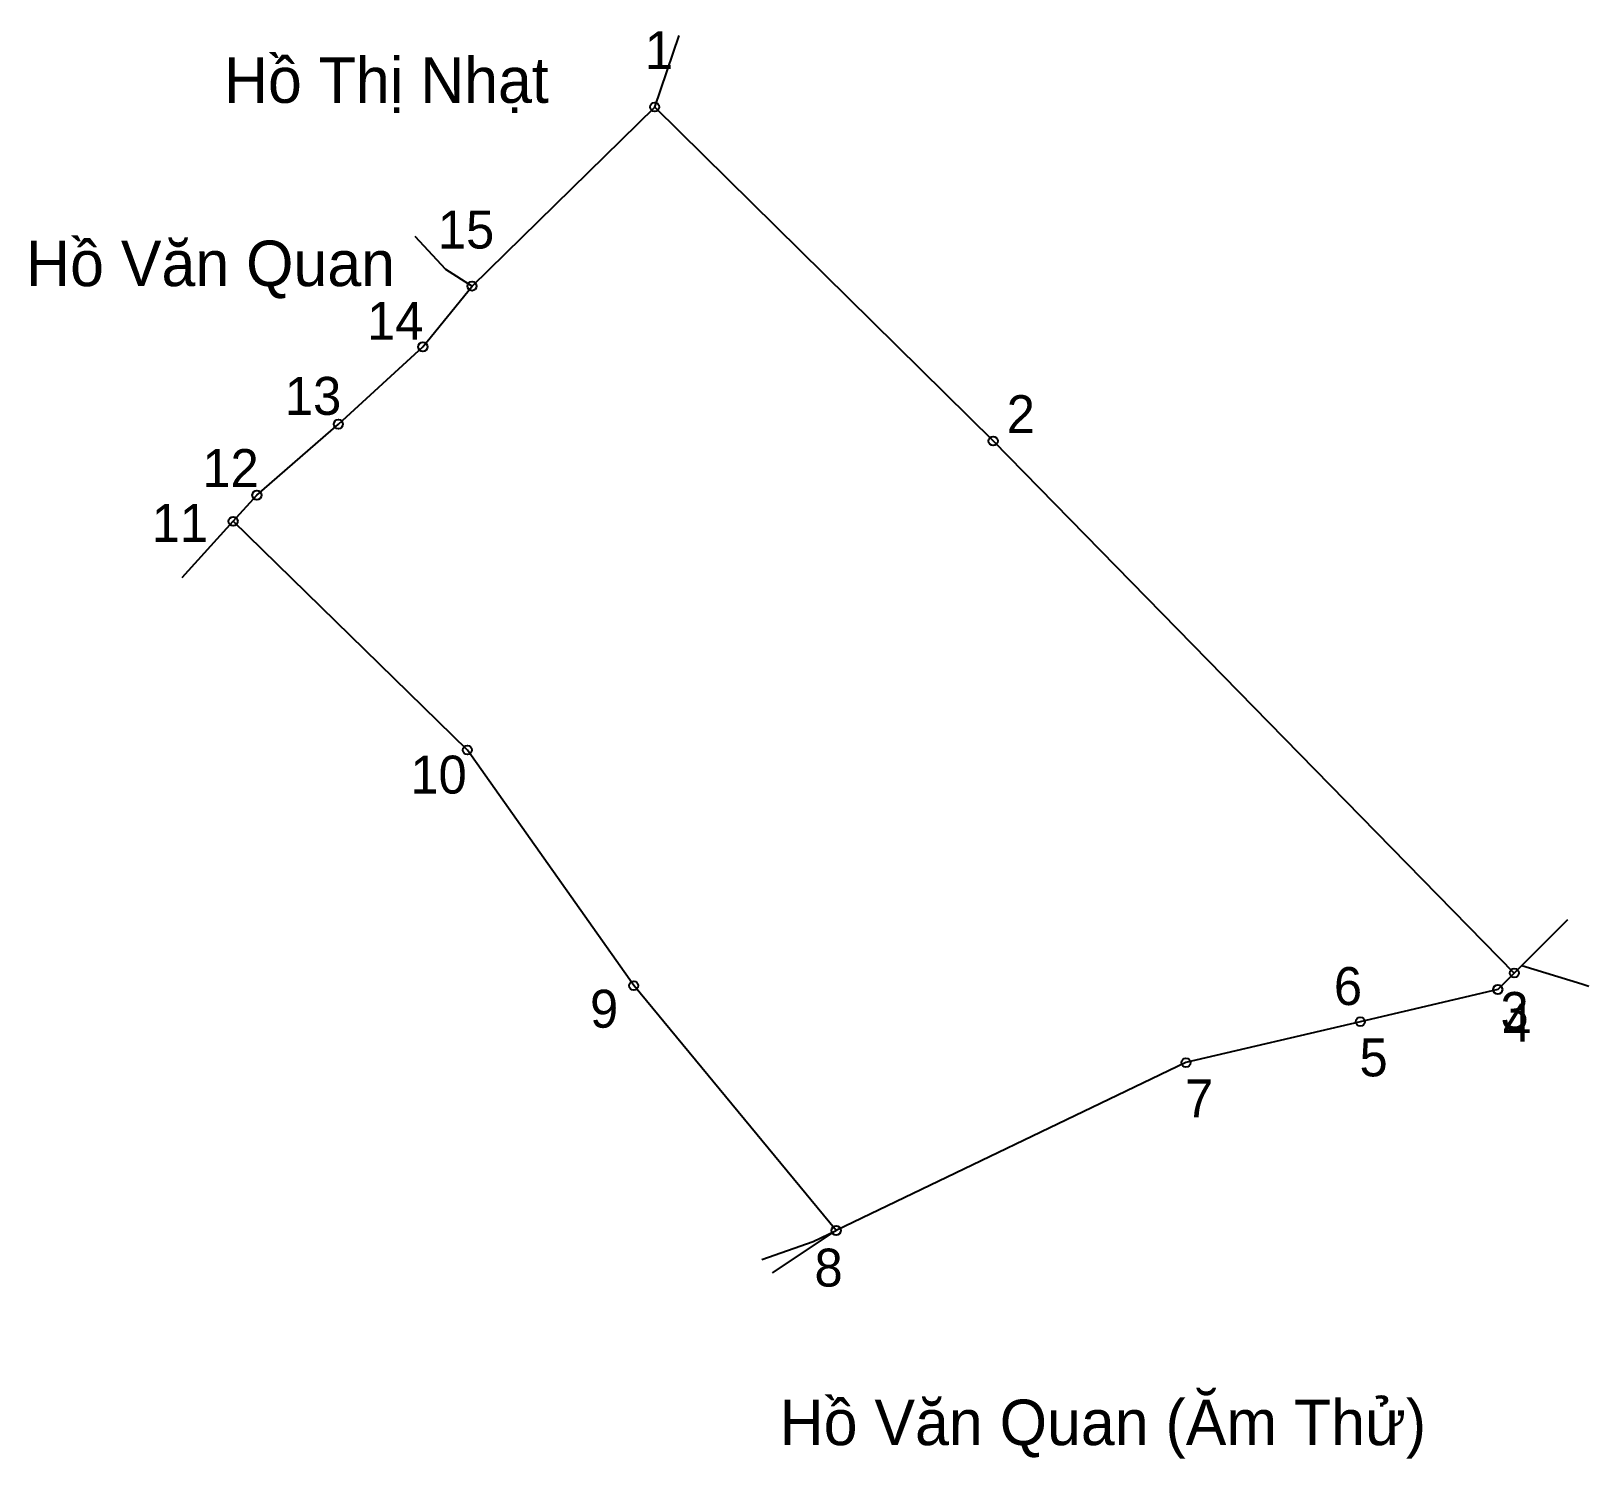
# Model space of a CAD drawing. Extents: x 546543 to 546783, y 1825261 to 1825481.
import ezdxf

# ---------------------------------------------------------------- set-up
doc = ezdxf.new("R2010")
doc.units = 0
for name, color, linetype in [('CanhThua', 7, 'Continuous'), ('MocDinhThua', 7, 'Continuous'), ('RauThua', 7, 'Continuous'), ('SoHieuDinhThua', 7, 'Continuous'), ('TenChuLanCan', 7, 'Continuous')]:
    doc.layers.add(name, color=color, linetype=linetype)

msp = doc.modelspace()

# ---------------------------------------------------------------- linework, layer by layer
at = {"layer": 'CanhThua'}
for p, q in [((546610.98, 1825442.11), (546639.2, 1825469.77)), ((546639.2, 1825469.77), (546691.48, 1825418.19)), ((546603.38, 1825432.73), (546610.98, 1825442.11)), ((546590.34, 1825420.79), (546603.38, 1825432.73)), ((546577.75, 1825409.82), (546590.34, 1825420.79)), ((546691.48, 1825418.19), (546771.97, 1825336.01)), ((546574.08, 1825405.79), (546577.75, 1825409.82)), ((546610.26, 1825370.46), (546574.08, 1825405.79)), ((546635.96, 1825334.06), (546610.26, 1825370.46)), ((546667.23, 1825296.24), (546635.96, 1825334.06)), ((546771.97, 1825336.01), (546769.43, 1825333.47)), ((546769.43, 1825333.47), (546748.19, 1825328.49)), ((546748.19, 1825328.49), (546721.26, 1825322.17)), ((546748.19, 1825328.49), (546748.19, 1825328.49)), ((546721.26, 1825322.17), (546667.23, 1825296.24))]:
    msp.add_line(p, q, dxfattribs=at)
at = {"layer": 'MocDinhThua'}
for centre in [(546639.2, 1825469.77), (546610.98, 1825442.11), (546603.38, 1825432.73), (546590.34, 1825420.79), (546691.48, 1825418.19), (546577.75, 1825409.82), (546574.08, 1825405.79), (546610.26, 1825370.46), (546771.97, 1825336.01), (546635.96, 1825334.06), (546769.43, 1825333.47), (546748.19, 1825328.49), (546748.19, 1825328.49), (546721.26, 1825322.17), (546667.23, 1825296.24)]:
    msp.add_circle(centre, 0.703, dxfattribs=at)
at = {"layer": 'RauThua'}
for p, q in [((546639.2, 1825469.77), (546642.96, 1825480.82)), ((546602.17, 1825449.81), (546606.88, 1825444.75)), ((546606.88, 1825444.75), (546610.98, 1825442.11)), ((546566.19, 1825397.11), (546574.08, 1825405.79)), ((546773.14, 1825337.17), (546780.27, 1825344.29)), ((546771.97, 1825336.01), (546773.14, 1825337.17)), ((546771.97, 1825336.01), (546773.14, 1825337.17)), ((546773.14, 1825337.17), (546782.43, 1825334.32)), ((546782.43, 1825334.32), (546783.49, 1825333.99)), ((546657.41, 1825289.72), (546667.23, 1825296.24)), ((546663.66, 1825294.52), (546667.23, 1825296.24)), ((546667.23, 1825296.24), (546667.23, 1825296.24)), ((546667.23, 1825296.24), (546667.23, 1825296.24)), ((546655.74, 1825291.75), (546663.66, 1825294.52))]:
    msp.add_line(p, q, dxfattribs=at)

# ---------------------------------------------------------------- texts
at = {"layer": 'SoHieuDinhThua'}
for s, p in [('1', (546637.69, 1825475.63)), ('15', (546605.7, 1825447.92)), ('14', (546594.76, 1825433.82)), ('13', (546582.07, 1825422.23)), ('2', (546693.57, 1825419.4)), ('12', (546569.32, 1825411.08)), ('11', (546561.5, 1825402.6)), ('10', (546601.45, 1825363.73)), ('6', (546744.11, 1825331.07)), ('9', (546629.21, 1825327.57)), ('3', (546769.85, 1825327.22)), ('4', (546770.2, 1825325.42)), ('5', (546748.07, 1825320.05)), ('7', (546721.12, 1825313.71)), ('8', (546663.88, 1825287.58))]:
    msp.add_text(s, height=5.86, dxfattribs=at).set_placement(p)
at = {"layer": 'TenChuLanCan'}
for s, p in [('Hồ Thị Nhạt', (546572.67, 1825470.42)), ('Hồ Văn Quan', (546542.11, 1825442.11)), ('Hồ Văn Quan (Ăm Thử)', (546658.51, 1825263.09))]:
    msp.add_text(s, height=7.0319, dxfattribs=at).set_placement(p)

doc.saveas('drawing.dxf')
